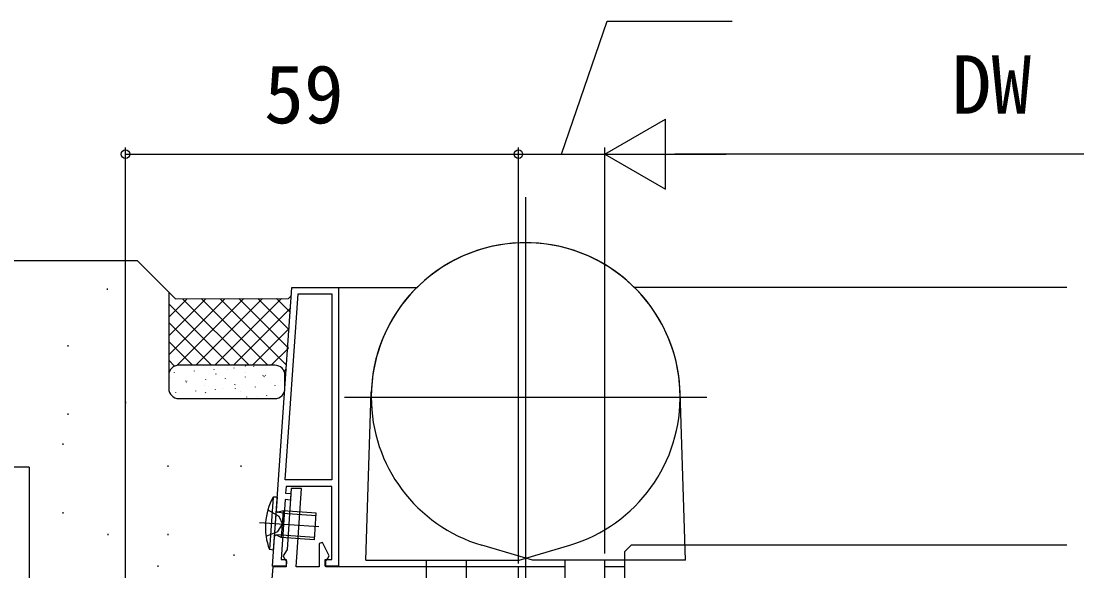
# Model space of a CAD drawing. Units: millimetres, scale not verified. Extents: x -525 to 525, y -783 to 779.
# Drawn here: x 64.8 to 223.4, y -423.5 to -340.9 of the extents above; entities that cross this region are included whole.
import ezdxf
from ezdxf.enums import TextEntityAlignment as Align

# ---------------------------------------------------------------- set-up
doc = ezdxf.new("R2010")
doc.units = ezdxf.units.MM
doc.header["$LTSCALE"] = 4
for name, color, linetype in [('0-2_YKK_11', 7, 'Continuous'), ('0-4_YKK_12', 2, 'Continuous'), ('0-5_YKK_13', 4, 'Continuous'), ('0-7_YKK_D', 6, 'Continuous'), ('0-9_YSS_K', 3, 'Continuous'), ('0-A_YSS_KE', 3, 'Continuous')]:
    doc.layers.add(name, color=color, linetype=linetype)
doc.styles.add('ＭＳ ゴシック', font='')
doc.styles.get('ＭＳ ゴシック').set_extended_font_data('MS Gothic')

msp = doc.modelspace()

# ---------------------------------------------------------------- linework, layer by layer
at = {"layer": '0-2_YKK_11'}
for points in [[(102.578, -422.8), (105.5, -380.9), (112.5, -380.9), (112.5, -422.8), (110.5, -422.8), (110.5, -421.8), (111.5, -421.8), (111.5, -410.8), (104.618, -410.8), (104.548, -411.802), (105.346, -411.858), (105.277, -412.856), (104.479, -412.8), (103.851, -421.8), (104.6, -421.8), (104.6, -422.8)], [(104.487, -409.8), (106.433, -381.9), (111.5, -381.9), (111.5, -409.8)]]:
    msp.add_lwpolyline(points, close=True, dxfattribs=at)
msp.add_lwpolyline([(139.5, -479.4), (139.5, -422.9), (110.6, -422.9), (110.6, -421.992), (110.85, -421.696), (111.068, -421.266), (110.062, -419.253), (109.6, -419.363), (109.6, -422.9), (106.103, -422.9), (106.903, -411.1), (105.4, -411.1), (104.776, -420.302), (104.151, -421.233), (104.38, -421.699), (104.66, -422.019), (104.6, -422.9), (102.6, -422.9), (100.5, -448.9), (92.755, -448.9), (81.326, -450.915)], dxfattribs=at)
at = {"layer": '0-4_YKK_12'}
for p, q in [((112, -380.9), (124.291, -380.9)), ((221.887, -380.9), (156.909, -380.9)), ((146.5, -422.9), (139, -422.9)), ((155.498, -422.9), (152.5, -422.9))]:
    msp.add_line(p, q, dxfattribs=at)
at = {"layer": '0-5_YKK_13'}
for p, q in [((140.6, -424.6), (140.6, -367.367)), ((113.4, -397.4), (167.8, -397.4)), ((116.6, -421.9), (117.412, -396.654)), ((164.6, -421.9), (163.788, -396.654)), ((102.658, -412.421), (102.109, -420.29)), ((103.303, -412.41), (102.658, -412.421)), ((102.746, -420.39), (103.303, -412.41)), ((101.88, -414.315), (103.546, -415.289)), ((104.135, -414.852), (103.318, -414.684)), ((104.161, -414.474), (103.412, -414.681)), ((103.546, -415.289), (104.074, -416.473)), ((104.161, -414.474), (103.883, -418.465)), ((104.135, -414.852), (109.123, -415.2)), ((100.605, -416.231), (109.522, -416.853)), ((100.605, -416.231), (109.522, -416.853)), ((103.387, -417.573), (104.074, -416.473)), ((101.601, -418.306), (103.387, -417.573)), ((103.909, -418.087), (103.077, -418.14)), ((103.883, -418.465), (103.169, -418.156)), ((108.871, -418.813), (103.883, -418.465)), ((103.909, -418.087), (108.897, -418.434)), ((139.79, -421.362), (133.991, -419.639)), ((140.6, -421.603), (147.209, -419.639)), ((156.498, -419.602), (221.887, -419.602)), ((102.746, -420.39), (102.109, -420.29)), ((139.6, -421.9), (140.6, -421.603)), ((140.6, -421.603), (139.79, -421.362)), ((141.6, -421.9), (140.6, -421.603)), ((116.6, -421.9), (139.6, -421.9)), ((125.7, -469.4), (125.7, -421.9)), ((131.7, -469.4), (131.7, -421.9)), ((164.6, -421.9), (141.6, -421.9)), ((146.5, -421.9), (146.5, -469.8)), ((152.5, -428.9), (152.5, -421.9))]:
    msp.add_line(p, q, dxfattribs=at)
for points in [[(108.871, -418.813), (109.149, -414.822), (104.161, -414.474)], [(155.498, -425.4), (155.498, -420.602), (156.498, -419.602)]]:
    msp.add_lwpolyline(points, dxfattribs=at)
for centre, radius, start, end in [((140.6, -397.4), 23.2, 1.84219, 180), ((140.6, -397.4), 23.2, 0, 178.15781), ((140.6, -397.4), 23.2, 180, 253.44887), ((140.6, -397.4), 23.2, 286.55113, 1.84219), ((111.005, -416.956), 9.5, 151.48355, 200.539), ((103.358, -414.489), 0.2, 176.01128, 285.43313), ((103.09, -418.339), 0.2, 66.58942, 176.01128)]:
    msp.add_arc(centre, radius, start, end, dxfattribs=at)
at = {"layer": '0-7_YKK_D'}
for p, q in [((152.5, -360.9), (161.593, -355.65)), ((161.593, -366.15), (161.593, -355.65)), ((80.5, -450.885), (80.5, -359.9)), ((139.5, -422.4), (139.5, -359.9)), ((139.5, -422.4), (139.5, -359.9)), ((152.5, -420.9), (152.5, -359.9)), ((152.5, -420.9), (152.5, -359.9)), ((80.5, -360.9), (139.5, -360.9)), ((139.5, -360.9), (152.5, -360.9)), ((152.5, -360.9), (161.593, -366.15)), ((152.5, -360.9), (170.686, -360.9)), ((312, -360.9), (163, -360.9))]:
    msp.add_line(p, q, dxfattribs=at)
msp.add_lwpolyline([(146, -360.9), (152.861, -340.9), (171.588, -340.9)], dxfattribs=at)
for centre in [(80.5, -360.9), (139.5, -360.9)]:
    msp.add_circle(centre, 0.637, dxfattribs=at)
at = {"layer": '0-9_YSS_K'}
for p, q in [((77.757, -381.064), (77.757, -381.264)), ((95.401, -382.608), (86.988, -391.021)), ((92.573, -382.608), (86.988, -388.193)), ((89.744, -382.608), (86.988, -385.364)), ((96.232, -392.608), (86.988, -383.365)), ((98.246, -382.592), (88.23, -392.608)), ((99.06, -392.608), (89.06, -382.608)), ((101.079, -382.587), (91.058, -392.608)), ((101.888, -392.608), (91.882, -382.602)), ((103.912, -382.583), (93.886, -392.608)), ((104.686, -392.577), (94.717, -382.608)), ((104.958, -390.021), (97.53, -382.593)), ((105.054, -387.289), (100.354, -382.589)), ((105.239, -384.645), (103.178, -382.584)), ((105.281, -384.042), (96.715, -392.608)), ((93.403, -392.608), (86.988, -386.193)), ((105.069, -387.082), (99.543, -392.608)), ((71.812, -389.578), (71.812, -389.778)), ((90.575, -392.608), (86.988, -389.021)), ((104.958, -390.021), (102.372, -392.608)), ((87.877, -392.738), (86.988, -391.85)), ((102.94, -392.608), (88.488, -392.608)), ((93.82, -393.278), (93.816, -393.228)), ((96.802, -393.066), (96.799, -393.016)), ((98.501, -392.751), (98.55, -392.664)), ((99.785, -392.855), (99.781, -392.805)), ((102.767, -392.643), (102.765, -392.608)), ((104.645, -393.163), (104.31, -393.498)), ((86.988, -394.108), (86.988, -396.108)), ((87.207, -394.44), (87.21, -394.43)), ((87.855, -393.701), (87.851, -393.651)), ((90.837, -393.489), (90.834, -393.439)), ((92.549, -394.797), (92.545, -394.747)), ((94.071, -393.952), (94.121, -393.865)), ((95.531, -394.585), (95.528, -394.535)), ((95.856, -393.303), (95.859, -393.294)), ((98.514, -394.373), (98.51, -394.324)), ((98.521, -393.715), (98.523, -393.705)), ((101.172, -394.174), (101.175, -394.165)), ((101.345, -394.359), (101.394, -394.271)), ((101.496, -394.162), (101.493, -394.112)), ((104.44, -396.108), (104.44, -394.108)), ((89.566, -395.008), (89.563, -394.958)), ((89.642, -395.152), (89.691, -395.065)), ((89.858, -394.9), (89.861, -394.89)), ((92.416, -395.697), (92.419, -395.687)), ((94.035, -396.31), (94.031, -396.26)), ((95.081, -396.108), (95.084, -396.099)), ((96.915, -395.559), (96.965, -395.472)), ((97.017, -396.099), (97.014, -396.049)), ((100, -395.887), (99.996, -395.837)), ((102.982, -395.676), (102.979, -395.626)), ((103.73, -394.971), (103.733, -394.962)), ((88.07, -396.733), (88.066, -396.683)), ((88.488, -397.608), (102.94, -397.608)), ((91.052, -396.522), (91.049, -396.472)), ((92.486, -396.76), (92.535, -396.673)), ((95.746, -397.608), (95.743, -397.568)), ((97.732, -396.568), (97.735, -396.558)), ((98.729, -397.406), (98.725, -397.356)), ((100.29, -397.365), (100.293, -397.355)), ((101.711, -397.194), (101.708, -397.145)), ((80.495, -398.088), (80.495, -398.288)), ((71.812, -399.879), (71.812, -400.079)), ((71.059, -404.386), (71.059, -404.586)), ((86.87, -407.648), (86.87, -407.848)), ((97.836, -407.665), (97.836, -407.865)), ((71.059, -414.686), (71.059, -414.886)), ((77.835, -417.938), (77.835, -418.138)), ((86.87, -417.949), (86.87, -418.149)), ((96.771, -421.041), (96.771, -421.241)), ((85.364, -422.707), (85.364, -422.907))]:
    msp.add_line(p, q, dxfattribs=at)
for centre, start, end in [((88.488, -394.108), 90, 180), ((102.94, -394.108), 0, 90), ((88.488, -396.108), 180, 270), ((102.94, -396.108), 270, 0)]:
    msp.add_arc(centre, 1.5, start, end, dxfattribs=at)
at = {"layer": '0-A_YSS_KE'}
for p, q in [((82.293, -376.9), (-24, -376.9)), ((82.293, -376.9), (87.998, -382.608)), ((86.988, -381.608), (86.988, -394.08)), ((105.413, -382.143), (104.975, -382.581)), ((87.998, -382.608), (104.975, -382.581)), ((66, -407.9), (-24, -407.9)), ((66, -407.9), (66, -557.9))]:
    msp.add_line(p, q, dxfattribs=at)

# ---------------------------------------------------------------- texts
at = {"layer": '0-7_YKK_D', "style": 'ＭＳ ゴシック'}
for s, p in [('DW（910）', (204.568, -357.468)), ('59', (101.307, -358.9))]:
    msp.add_text(s, height=8.798, dxfattribs=at).set_placement(p, align=Align.BOTTOM_LEFT)

doc.saveas('drawing.dxf')
